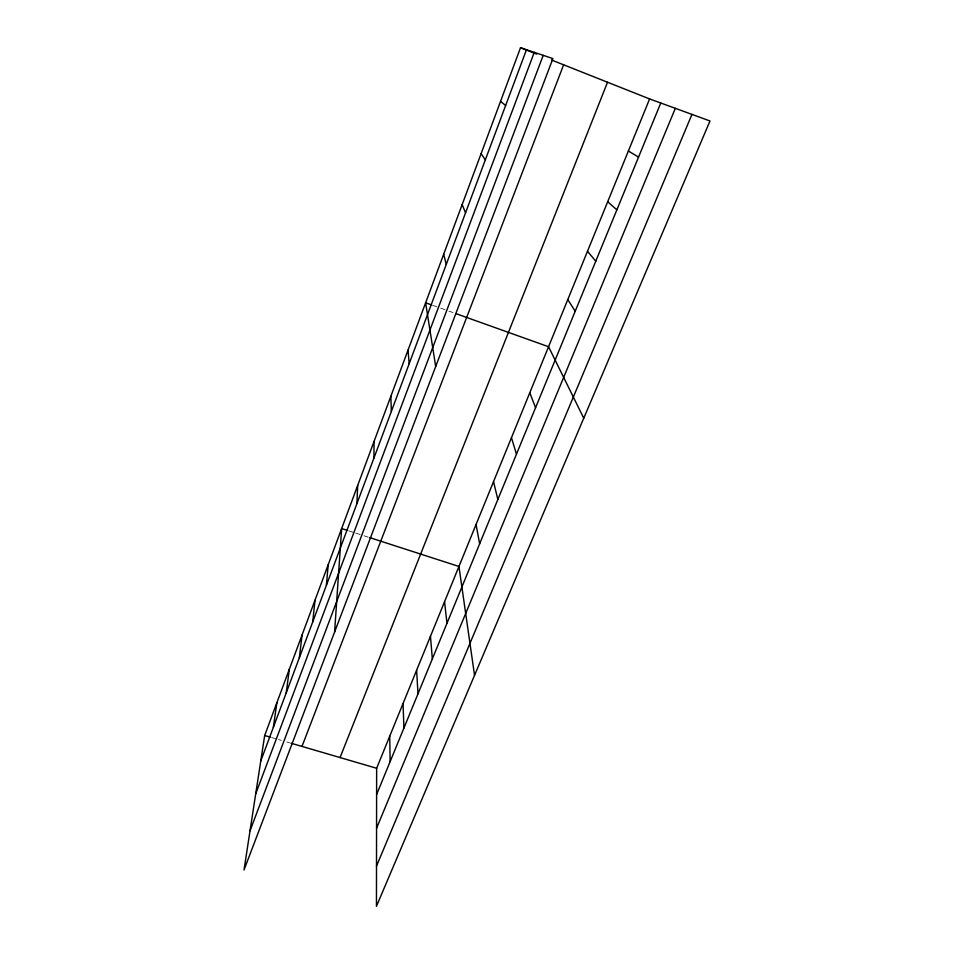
<?xml version="1.0" encoding="UTF-8"?>
<svg xmlns="http://www.w3.org/2000/svg" width="954" height="954" viewBox="0 0 954 954"><rect width="100%" height="100%" fill="white"/><g stroke="black" fill="none" stroke-linecap="round" stroke-linejoin="round"><path stroke-width="0.72" stroke-dasharray="4.77 3.58" d="M271.58 737.537L277.113 739.147M278.496 739.553L281.263 740.364M286.784 741.985L289.551 742.796M348.639 530.806L354.232 532.618M355.627 533.071L362.603 535.325M364.011 535.778L368.196 537.138M432.46 305.244L439.305 307.689M440.665 308.178L447.509 310.61M448.869 311.099L452.971 312.566"/><path stroke-width="1.43" d="M649.614 98.942L376.639 768.268L376.448 906.3L709.991 120.979L649.614 98.942L551.495 59.995M373.92 458.111L374.051 441.44M356.915 503.617L357.667 485.503M334.592 632.061L341.651 528.552L347.244 530.364M326.387 585.339L328.2 564.732M312.733 621.889L314.999 600.209M299.353 657.723L302.06 635.006M286.236 692.842L289.36 669.148M273.369 727.282L276.898 702.645M264.675 735.51L244.009 870L552.915 58.599L520.514 47.7L264.675 735.51L270.209 737.132M260.752 761.053L526.477 49.703M255.708 793.859L534.276 52.327M250.043 830.755L543.208 55.332M301.989 746.433L563.623 64.812M340.053 757.571L607.519 82.235M376.603 794.539L660.776 103.008M376.556 828.251L675.325 108.327M376.496 866.101L691.96 114.397M290.934 743.19L376.639 768.268M369.592 537.579L458.946 566.461L474.543 675.325M431.101 304.755L425.627 302.8L435.692 366.503M455.714 313.544L548.562 346.731L583.753 418.21M520.514 47.7L536.673 54.116M628.388 150.994L638.548 157.124M500.564 101.339L505.632 105.536M607.686 201.759L616.88 209.832M587.485 251.272L595.773 261.205M481.114 153.618L485.324 159.89M567.785 299.58L575.202 311.266M462.153 204.585L465.552 212.825M529.78 392.762L535.564 407.704M511.451 437.707L516.472 454.164M443.67 254.301L446.281 264.401M493.54 481.627L497.845 499.514M476.046 524.533L479.647 543.78M444.564 601.712L446.961 623.32M408.026 350.13L409.194 363.677M430.457 636.294L432.341 658.916M416.624 670.221L417.995 693.82M403.041 703.515L403.924 728.045M390.842 396.327L391.343 411.484M389.721 736.19L390.138 761.614"/></g></svg>
